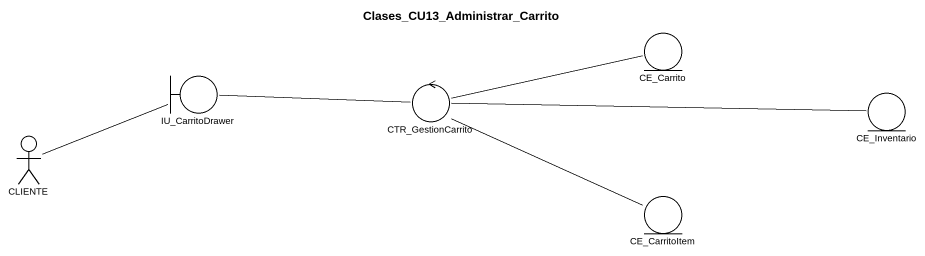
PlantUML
@startuml
title Clases_CU13_Administrar_Carrito
entity CE_Carrito
boundary IU_CarritoDrawer
control CTR_GestionCarrito
entity CE_Inventario
actor CLIENTE
entity CE_CarritoItem
IU_CarritoDrawer -right- CTR_GestionCarrito
CTR_GestionCarrito -right- CE_Carrito
CTR_GestionCarrito -right- CE_Inventario
CTR_GestionCarrito -right- CE_CarritoItem
CLIENTE -right- IU_CarritoDrawer
@enduml
